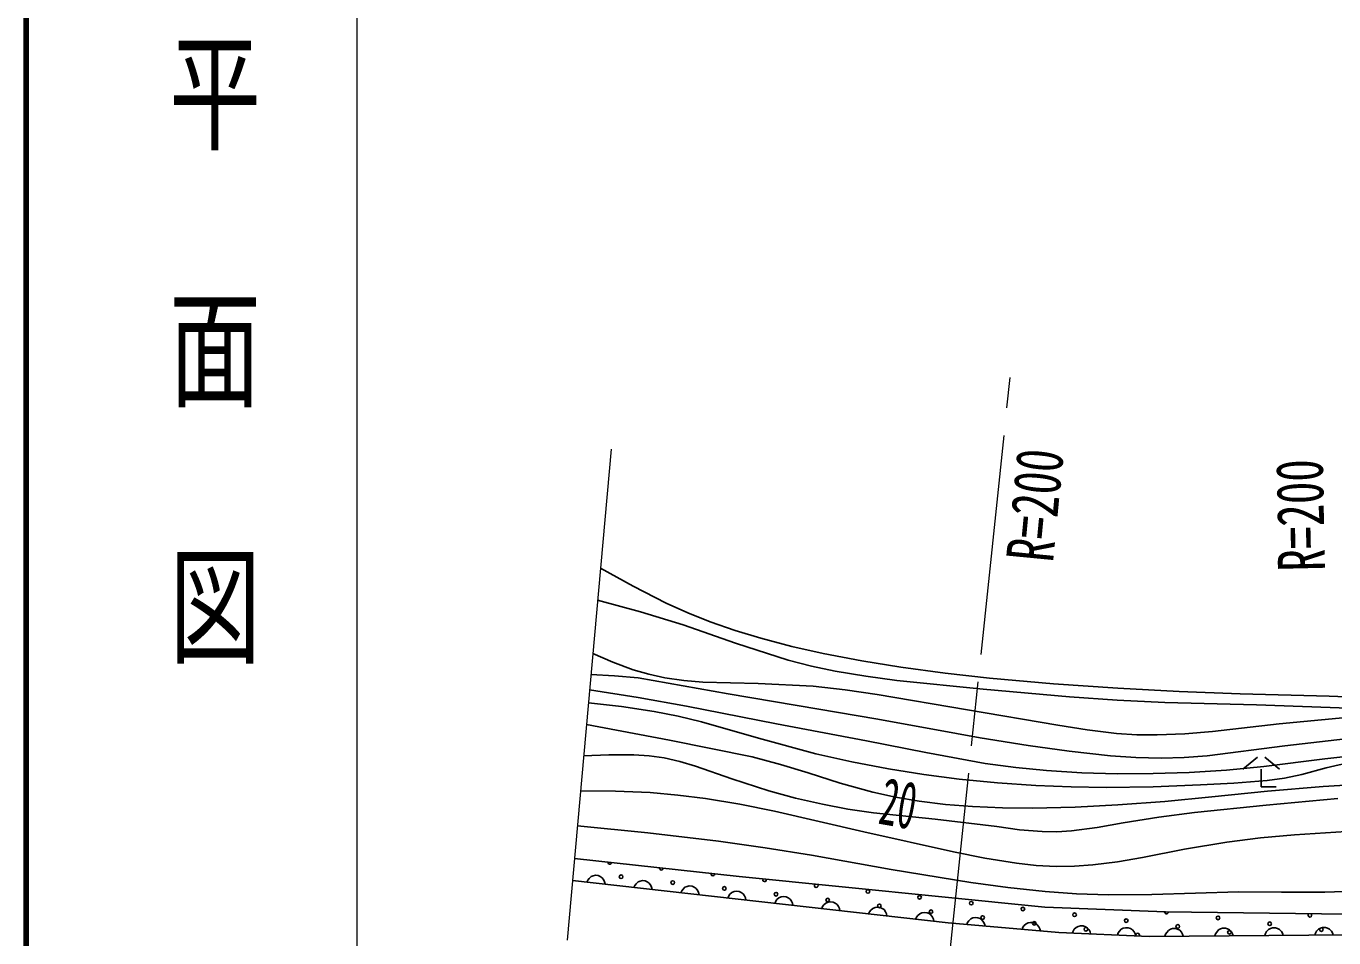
# Model space of a CAD drawing. Units: millimetres, scale not verified. Extents: x 40000 to 680000, y 20000 to 380000.
# Drawn here: x 40000 to 111152, y 291887 to 341522 of the extents above; entities that cross this region are included whole.
import ezdxf
from ezdxf.enums import TextEntityAlignment as Align

# ---------------------------------------------------------------- set-up
doc = ezdxf.new("R2010")
doc.units = ezdxf.units.MM
doc.header["$LTSCALE"] = 1000
doc.linetypes.add('CHAIN', pattern=[18.5, 12, -1.5, 3.5, -1.5])
for name, color, linetype, lineweight in [('M-BGD', 7, 'Continuous', 25), ('M-BMK', 2, 'CHAIN', 13), ('M-BMK-LINE', 2, 'Continuous', 13), ('M-SUV', 7, 'Continuous', 13), ('M-TTL', 2, 'Continuous', 140)]:
    doc.layers.add(name, color=color, linetype=linetype, lineweight=lineweight)
doc.styles.add('@ＭＳ ゴシック', font='')
doc.styles.add('ＭＳ ゴシック', font='')
doc.styles.get('@ＭＳ ゴシック').set_extended_font_data('@MS Gothic')
doc.styles.get('ＭＳ ゴシック').set_extended_font_data('MS Gothic')

msp = doc.modelspace()

# ---------------------------------------------------------------- linework, layer by layer
at = {"layer": 'M-BGD'}
for p, q in [((71249, 312008), (73020, 311034)), ((73020, 311034), (74815, 310115)), ((71094, 310278), (73421, 309629)), ((73421, 309629), (75742, 308920)), ((74815, 310115), (75995, 309579)), ((75995, 309579), (77209, 309094)), ((75742, 308920), (78587, 307935)), ((77209, 309094), (78577, 308617)), ((78577, 308617), (79967, 308197)), ((79967, 308197), (81656, 307757)), ((78587, 307935), (81454, 307007)), ((81656, 307757), (83360, 307375)), ((83360, 307375), (85465, 306969)), ((70832, 307359), (71914, 306893)), ((71914, 306893), (73025, 306480)), ((81454, 307007), (82727, 306677)), ((82727, 306677), (84025, 306403)), ((85465, 306969), (87586, 306621)), ((70730, 306218), (72018, 306158)), ((72018, 306158), (73298, 306038)), ((73025, 306480), (73879, 306237)), ((73298, 306038), (78202, 305166)), ((73879, 306237), (74759, 306050)), ((74759, 306050), (75789, 305899)), ((84025, 306403), (85690, 306125)), ((85690, 306125), (87379, 305905)), ((87586, 306621), (90001, 306289)), ((90001, 306289), (92424, 306018)), ((92424, 306018), (95904, 305723)), ((70655, 305381), (73296, 304968)), ((75789, 305899), (76824, 305808)), ((76824, 305808), (79827, 305728)), ((79827, 305728), (82829, 305588)), ((82829, 305588), (84566, 305395)), ((84566, 305395), (86307, 305140)), ((87379, 305905), (92078, 305425)), ((92078, 305425), (96769, 305007)), ((95904, 305723), (99394, 305488)), ((99394, 305488), (102727, 305305)), ((102727, 305305), (106062, 305181)), ((70591, 304675), (72390, 304476)), ((73296, 304968), (75930, 304496)), ((78202, 305166), (83126, 304329)), ((86307, 305140), (91216, 304294)), ((96769, 305007), (99359, 304824)), ((99359, 304824), (101964, 304701)), ((101964, 304701), (106951, 304568)), ((106062, 305181), (110905, 305043)), ((106951, 304568), (111944, 304390)), ((110905, 305043), (115766, 304843)), ((72390, 304476), (74177, 304217)), ((74177, 304217), (75467, 303959)), ((75467, 303959), (76745, 303642)), ((75930, 304496), (80822, 303541)), ((83126, 304329), (86233, 303819)), ((86233, 303819), (89329, 303250)), ((91216, 304294), (96138, 303465)), ((108181, 303535), (111828, 303882)), ((70486, 303502), (75001, 302650)), ((76745, 303642), (79841, 302750)), ((80822, 303541), (85732, 302621)), ((89329, 303250), (91914, 302773)), ((96138, 303465), (97729, 303212)), ((97729, 303212), (99325, 303018)), ((103041, 303002), (104546, 303127)), ((104546, 303127), (108181, 303535)), ((75001, 302650), (79511, 301737)), ((79841, 302750), (82962, 301913)), ((85732, 302621), (88953, 301971)), ((91914, 302773), (94515, 302354)), ((99325, 303018), (100428, 302947)), ((100428, 302947), (101544, 302937)), ((101544, 302937), (103041, 303002)), ((108492, 302341), (112730, 302831)), ((70333, 301795), (71707, 301857)), ((71707, 301857), (73072, 301859)), ((73072, 301859), (73895, 301805)), ((73895, 301805), (74718, 301691)), ((74718, 301691), (75567, 301497)), ((79511, 301737), (81035, 301331)), ((82962, 301913), (84933, 301472)), ((88953, 301971), (92183, 301380)), ((94515, 302354), (96743, 302049)), ((96743, 302049), (98994, 301802)), ((98994, 301802), (100372, 301705)), ((100372, 301705), (101749, 301668)), ((101749, 301668), (103005, 301699)), ((103005, 301699), (104258, 301791)), ((104258, 301791), (108492, 302341)), ((107006, 301718), (106201, 301068)), ((107396, 301718), (108201, 301068)), ((110661, 301633), (114000, 301997)), ((75567, 301497), (76417, 301241)), ((76417, 301241), (78405, 300537)), ((81035, 301331), (82554, 300864)), ((84933, 301472), (86916, 301090)), ((86916, 301090), (88838, 300783)), ((92183, 301380), (93846, 301159)), ((93846, 301159), (95526, 300997)), ((95526, 300997), (97441, 300880)), ((103273, 300892), (105302, 301020)), ((105302, 301020), (107335, 301210)), ((107201, 301068), (107201, 300108)), ((107335, 301210), (110661, 301633)), ((109408, 300775), (110731, 301140)), ((110731, 301140), (112072, 301448)), ((78405, 300537), (80411, 299890)), ((82554, 300864), (84299, 300315)), ((84299, 300315), (86059, 299823)), ((88838, 300783), (90770, 300535)), ((90770, 300535), (92847, 300332)), ((92847, 300332), (94939, 300188)), ((97441, 300880), (99371, 300823)), ((99371, 300823), (101323, 300827)), ((101323, 300827), (103273, 300892)), ((103893, 300216), (105716, 300301)), ((105716, 300301), (107531, 300445)), ((107531, 300445), (108470, 300579)), ((108470, 300579), (109408, 300775)), ((70161, 299884), (72058, 299869)), ((72058, 299869), (73952, 299794)), ((73952, 299794), (75453, 299662)), ((75453, 299662), (76958, 299468)), ((80411, 299890), (81857, 299497)), ((86059, 299823), (87308, 299550)), ((87308, 299550), (88580, 299334)), ((94939, 300188), (96855, 300104)), ((96855, 300104), (98771, 300081)), ((98771, 300081), (101326, 300118)), ((101326, 300118), (103893, 300216)), ((101951, 299315), (104505, 299558)), ((104505, 299558), (107533, 299874)), ((107201, 300108), (108006, 300108)), ((107533, 299874), (110579, 300131)), ((110579, 300131), (112678, 300248)), ((76958, 299468), (78833, 299157)), ((78833, 299157), (80710, 298784)), ((81857, 299497), (83326, 299161)), ((83326, 299161), (84707, 298902)), ((84707, 298902), (86107, 298702)), ((88580, 299334), (90029, 299154)), ((90029, 299154), (91485, 299034)), ((91485, 299034), (93121, 298962)), ((93121, 298962), (94760, 298950)), ((94760, 298950), (97078, 299011)), ((97078, 299011), (99393, 299133)), ((99393, 299133), (101951, 299315)), ((103572, 298703), (107466, 299116)), ((107466, 299116), (111366, 299469)), ((80710, 298784), (85578, 297667)), ((86107, 298702), (89458, 298353)), ((89458, 298353), (92819, 297944)), ((98277, 297895), (99680, 298144)), ((99680, 298144), (101620, 298453)), ((101620, 298453), (103572, 298703)), ((69991, 297981), (73831, 297597)), ((73831, 297597), (77663, 297154)), ((85578, 297667), (90452, 296570)), ((92819, 297944), (94044, 297776)), ((94044, 297776), (95276, 297669)), ((95276, 297669), (96080, 297658)), ((96080, 297658), (96882, 297708)), ((96882, 297708), (98277, 297895)), ((107165, 297331), (109015, 297499)), ((109015, 297499), (111816, 297673)), ((77663, 297154), (80206, 296797)), ((80206, 296797), (82739, 296380)), ((100740, 296265), (103032, 296715)), ((103032, 296715), (105329, 297104)), ((105329, 297104), (107165, 297331)), ((69831, 296201), (78796, 295230)), ((82739, 296380), (87058, 295607)), ((90452, 296570), (92156, 296231)), ((92156, 296231), (93882, 295951)), ((98043, 295858), (99387, 296030)), ((99387, 296030), (100740, 296265)), ((70851, 295269), (70972, 295291)), ((70972, 295291), (71126, 295273)), ((87058, 295607), (91394, 294892)), ((93882, 295951), (94956, 295834)), ((94956, 295834), (96040, 295776)), ((96040, 295776), (97042, 295787)), ((97042, 295787), (98043, 295858)), ((90170, 292703), (69724, 295012)), ((70505, 294923), (70558, 295033)), ((70558, 295033), (70628, 295123)), ((70628, 295123), (70735, 295222)), ((70735, 295222), (70851, 295269)), ((71126, 295273), (71239, 295225)), ((71239, 295225), (71341, 295153)), ((71341, 295153), (71426, 295033)), ((71426, 295033), (71475, 294930)), ((71475, 294930), (71499, 294811)), ((73061, 294635), (73114, 294745)), ((73114, 294745), (73184, 294835)), ((73184, 294835), (73291, 294933)), ((73291, 294933), (73407, 294981)), ((73407, 294981), (73528, 295002)), ((73528, 295002), (73682, 294985)), ((73682, 294985), (73795, 294937)), ((73795, 294937), (73897, 294865)), ((73897, 294865), (73982, 294745)), ((73982, 294745), (74030, 294641)), ((74030, 294641), (74055, 294523)), ((75740, 294546), (75847, 294645)), ((75847, 294645), (75963, 294692)), ((75963, 294692), (76083, 294714)), ((76083, 294714), (76237, 294696)), ((76237, 294696), (76350, 294648)), ((76350, 294648), (76453, 294576)), ((76453, 294576), (76537, 294456)), ((78796, 295230), (95432, 293555)), ((91394, 294892), (93407, 294622)), ((93407, 294622), (95437, 294411)), ((75617, 294346), (75669, 294456)), ((75669, 294456), (75740, 294546)), ((76537, 294456), (76586, 294352)), ((76586, 294352), (76610, 294234)), ((78172, 294057), (78225, 294167)), ((78225, 294167), (78296, 294257)), ((78296, 294257), (78402, 294356)), ((78402, 294356), (78518, 294403)), ((78518, 294403), (78639, 294425)), ((78639, 294425), (78793, 294408)), ((78793, 294408), (78906, 294360)), ((78906, 294360), (79009, 294288)), ((79009, 294288), (79093, 294167)), ((79093, 294167), (79142, 294064)), ((79142, 294064), (79166, 293945)), ((80728, 293769), (80781, 293879)), ((80781, 293879), (80851, 293969)), ((80851, 293969), (80958, 294067)), ((80958, 294067), (81074, 294115)), ((81074, 294115), (81195, 294136)), ((81195, 294136), (81349, 294119)), ((81349, 294119), (81462, 294071)), ((81462, 294071), (81564, 293999)), ((81564, 293999), (81649, 293879)), ((81649, 293879), (81698, 293775)), ((95437, 294411), (97154, 294290)), ((97154, 294290), (98882, 294229)), ((98882, 294229), (101250, 294249)), ((101250, 294249), (103628, 294329)), ((103628, 294329), (105957, 294384)), ((105957, 294384), (108296, 294378)), ((108296, 294378), (110665, 294382)), ((110665, 294382), (113033, 294446)), ((81698, 293775), (81722, 293657)), ((83284, 293480), (83337, 293590)), ((83337, 293590), (83407, 293680)), ((83407, 293680), (83514, 293779)), ((83514, 293779), (83630, 293826)), ((83630, 293826), (83751, 293848)), ((83751, 293848), (83905, 293830)), ((83905, 293830), (84017, 293782)), ((84017, 293782), (84120, 293710)), ((84120, 293710), (84205, 293590)), ((84205, 293590), (84253, 293486)), ((84253, 293486), (84278, 293368)), ((85840, 293192), (85892, 293301)), ((85892, 293301), (85963, 293392)), ((85963, 293392), (86070, 293490)), ((86070, 293490), (86186, 293537)), ((86186, 293537), (86306, 293559)), ((86306, 293559), (86460, 293542)), ((86460, 293542), (86573, 293494)), ((86573, 293494), (86676, 293422)), ((86676, 293422), (86760, 293301)), ((86760, 293301), (86809, 293198)), ((86809, 293198), (86833, 293079)), ((88519, 293103), (88625, 293202)), ((88625, 293202), (88741, 293249)), ((88741, 293249), (88862, 293270)), ((88862, 293270), (89016, 293253)), ((89016, 293253), (89129, 293205)), ((89129, 293205), (89231, 293133)), ((95432, 293555), (101996, 293303)), ((101996, 293303), (111901, 293185)), ((88395, 292903), (88448, 293013)), ((88448, 293013), (88519, 293103)), ((89231, 293133), (89316, 293013)), ((89316, 293013), (89365, 292909)), ((89365, 292909), (89389, 292791)), ((96191, 292175), (90170, 292703)), ((91177, 292614), (91227, 292725)), ((91227, 292725), (91295, 292817)), ((91295, 292817), (91400, 292918)), ((91400, 292918), (91514, 292969)), ((91514, 292969), (91634, 292993)), ((91634, 292993), (91789, 292980)), ((91789, 292980), (91903, 292935)), ((91903, 292935), (92007, 292865)), ((92007, 292865), (92095, 292747)), ((92095, 292747), (92146, 292645)), ((92146, 292645), (92173, 292527)), ((94187, 292350), (94237, 292461)), ((94237, 292461), (94305, 292553)), ((94305, 292553), (94410, 292655)), ((94410, 292655), (94525, 292705)), ((94525, 292705), (94645, 292729)), ((94645, 292729), (94799, 292716)), ((94799, 292716), (94913, 292671)), ((94913, 292671), (95017, 292601)), ((95017, 292601), (95105, 292483)), ((95105, 292483), (95156, 292381)), ((97028, 292352), (97127, 292457)), ((97127, 292457), (97240, 292513)), ((97240, 292513), (97359, 292543)), ((97359, 292543), (97514, 292536)), ((97514, 292536), (97630, 292496)), ((97630, 292496), (97737, 292431)), ((99696, 292408), (99815, 292438)), ((99815, 292438), (99969, 292431)), ((107699, 292398), (107817, 292434)), ((107817, 292434), (107972, 292435)), ((107972, 292435), (108089, 292401)), ((110417, 292419), (110535, 292455)), ((110535, 292455), (110690, 292456)), ((110690, 292456), (110807, 292422)), ((95156, 292381), (95183, 292263)), ((101102, 291965), (96191, 292175)), ((96919, 292143), (96964, 292257)), ((96964, 292257), (97028, 292352)), ((97737, 292431), (97830, 292317)), ((97830, 292317), (97885, 292217)), ((97885, 292217), (97918, 292101)), ((99375, 292039), (99419, 292152)), ((99419, 292152), (99484, 292247)), ((99484, 292247), (99583, 292352)), ((99583, 292352), (99696, 292408)), ((99969, 292431), (100085, 292391)), ((100085, 292391), (100193, 292326)), ((100193, 292326), (100285, 292212)), ((100285, 292212), (100341, 292112)), ((100341, 292112), (100374, 291996)), ((111974, 292049), (101102, 291965)), ((101961, 291971), (102000, 292087)), ((102000, 292087), (102059, 292185)), ((102059, 292185), (102154, 292295)), ((102154, 292295), (102263, 292356)), ((102263, 292356), (102380, 292392)), ((102380, 292392), (102535, 292393)), ((102535, 292393), (102653, 292359)), ((102653, 292359), (102764, 292300)), ((102764, 292300), (102862, 292191)), ((102862, 292191), (102923, 292094)), ((102923, 292094), (102961, 291979)), ((104679, 291992), (104718, 292108)), ((104718, 292108), (104778, 292206)), ((104778, 292206), (104872, 292316)), ((104872, 292316), (104981, 292377)), ((104981, 292377), (105098, 292413)), ((105098, 292413), (105253, 292414)), ((105253, 292414), (105371, 292380)), ((105371, 292380), (105482, 292321)), ((105482, 292321), (105580, 292212)), ((105580, 292212), (105641, 292115)), ((105641, 292115), (105679, 292000)), ((107397, 292013), (107436, 292129)), ((107436, 292129), (107496, 292227)), ((107496, 292227), (107590, 292337)), ((107590, 292337), (107699, 292398)), ((108089, 292401), (108200, 292342)), ((108200, 292342), (108298, 292233)), ((108298, 292233), (108359, 292136)), ((108359, 292136), (108397, 292021)), ((110115, 292034), (110154, 292150)), ((110154, 292150), (110214, 292248)), ((110214, 292248), (110308, 292358)), ((110308, 292358), (110417, 292419)), ((110807, 292422), (110918, 292363)), ((110918, 292363), (111016, 292254)), ((111016, 292254), (111077, 292157)), ((111077, 292157), (111115, 292042))]:
    msp.add_line(p, q, dxfattribs=at)
for centre in [(72369, 295216), (75180, 294899), (77990, 294581), (80801, 294264), (83611, 293946), (85799, 294411), (88609, 294094), (91420, 293776), (86422, 293629), (89233, 293311), (94230, 293459), (97041, 293141), (92043, 292994), (94854, 292677), (97664, 292359), (99852, 292824), (102662, 292506), (104849, 292971), (107660, 292654), (110471, 292336), (105473, 292189)]:
    msp.add_circle(centre, 99.5, dxfattribs=at)
for centre, start, end in [((71746, 295998), 176.40674, 351.23281), ((74557, 295680), 168.92401, 358.71554), ((77367, 295363), 161.35602, 6.28355), ((80178, 295046), 147.42096, 21.07795), ((82988, 294728), 121.59744, 46.90146), ((102039, 293288), 170.65234, 7.12203), ((109847, 293118), 113.46399, 65.17233), ((100475, 292042), 327.11752, 207.98918)]:
    msp.add_arc(centre, 99.5, start, end, dxfattribs=at)
at = {"layer": 'M-BMK'}
msp.add_line((90033, 288910), (93537, 322389), dxfattribs=at)
at = {"layer": 'M-BMK-LINE'}
msp.add_line((71831, 318495), (69433, 291770), dxfattribs=at)
at = {"layer": 'M-SUV'}
msp.add_line((58000, 370000), (58000, 20000), dxfattribs=at)
at = {"layer": 'M-TTL'}
msp.add_line((40000, 380000), (40000, 20000), dxfattribs=at)

# ---------------------------------------------------------------- texts
at = {"layer": 'M-BGD', "style": 'ＭＳ ゴシック'}
for s, rotation, width, p in [('R=200', 84.5, 0.7, (96636, 312211)), ('R=200', 91.3, 0.7, (111448, 311881)), ('20', 350.1, 0.55, (86169, 297357))]:
    msp.add_text(s, height=2566, rotation=rotation, dxfattribs=dict(at, width=width)).set_placement(p, align=Align.BOTTOM_LEFT)
at = {"layer": 'M-SUV', "style": '@ＭＳ ゴシック', "width": 1.4}
msp.add_text('平  面  図', height=3666, rotation=270, dxfattribs=at).set_placement((47277, 341475), align=Align.BOTTOM_LEFT)

doc.saveas('drawing.dxf')
